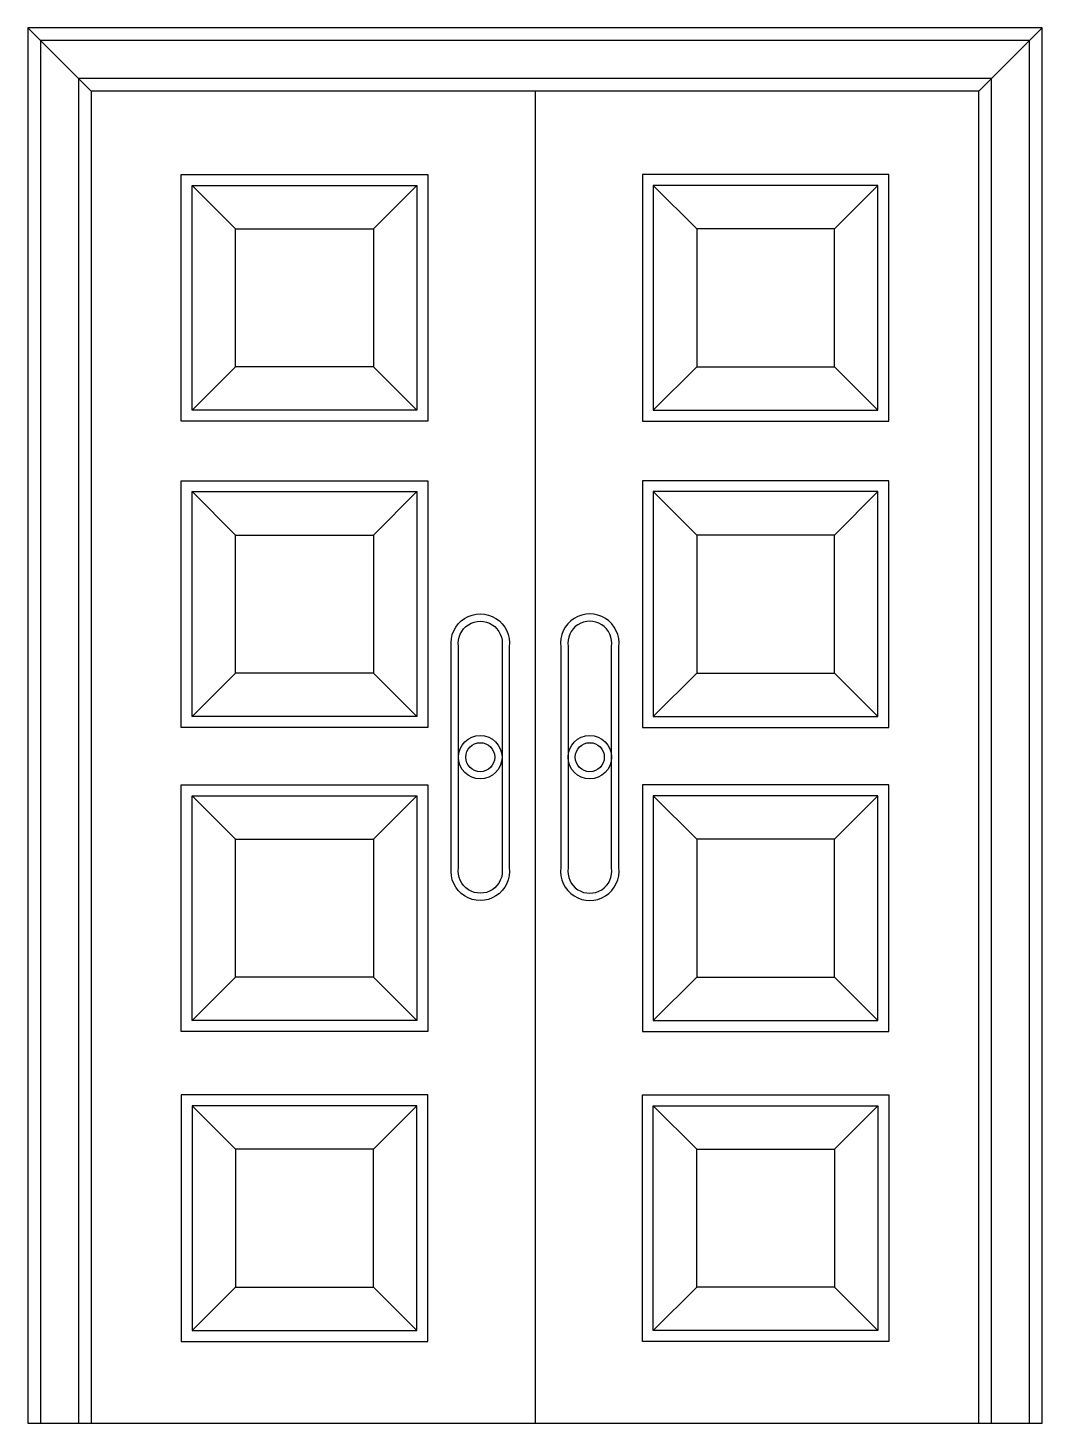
# Model space of a CAD drawing. Header units: metres. Extents: x -4632 to -3032, y -11 to 2189.
import ezdxf

# ---------------------------------------------------------------- set-up
doc = ezdxf.new("R2010")
doc.units = ezdxf.units.M
for name, color, linetype in [('2', 2, 'Continuous'), ('3', 3, 'Continuous'), ('4', 4, 'Continuous'), ('7', 7, 'Continuous')]:
    doc.layers.add(name, color=color, linetype=linetype)

msp = doc.modelspace()

# ---------------------------------------------------------------- linework, layer by layer
at = {"layer": '2'}
msp.add_line((-4631.63, -10.56), (-3031.62, -10.56), dxfattribs=at)
at = {"layer": '3'}
for p, q in [((-4531.63, 2089.44), (-4631.63, 2189.44)), ((-3131.62, 2089.44), (-3031.62, 2189.44)), ((-4372.59, 1941.03), (-4303.96, 1872.41)), ((-4086.64, 1872.41), (-4018.01, 1941.03)), ((-3576.51, 1872.41), (-3645.14, 1941.03)), ((-3290.56, 1941.03), (-3359.19, 1872.41)), ((-4372.59, 1586.46), (-4303.96, 1655.09)), ((-4086.64, 1655.09), (-4018.01, 1586.46)), ((-3576.51, 1655.09), (-3645.14, 1586.46)), ((-3290.56, 1586.46), (-3359.19, 1655.09)), ((-4372.59, 1458.17), (-4303.96, 1389.54)), ((-4086.64, 1389.54), (-4018.01, 1458.17)), ((-3576.51, 1389.54), (-3645.14, 1458.17)), ((-3290.56, 1458.17), (-3359.19, 1389.54)), ((-4372.59, 1103.6), (-4303.96, 1172.22)), ((-4086.64, 1172.22), (-4018.01, 1103.6)), ((-3576.51, 1172.22), (-3645.14, 1103.6)), ((-3290.56, 1103.6), (-3359.19, 1172.22)), ((-4372.59, 978.65), (-4303.96, 910.02)), ((-4086.64, 910.02), (-4018.01, 978.65)), ((-3576.51, 910.02), (-3645.14, 978.65)), ((-3290.56, 978.65), (-3359.19, 910.02)), ((-4372.59, 624.07), (-4303.96, 692.7)), ((-4086.64, 692.7), (-4018.01, 624.07)), ((-3576.51, 692.7), (-3645.14, 624.07)), ((-3290.56, 624.07), (-3359.19, 692.7)), ((-4372.59, 489.91), (-4303.96, 421.29)), ((-4086.64, 421.29), (-4018.01, 489.91)), ((-3576.51, 421.29), (-3645.14, 489.91)), ((-3290.56, 489.91), (-3359.19, 421.29)), ((-4372.59, 135.34), (-4303.96, 203.97)), ((-4086.64, 203.97), (-4018.01, 135.34)), ((-3576.51, 203.97), (-3645.14, 135.34)), ((-3290.56, 135.34), (-3359.19, 203.97))]:
    msp.add_line(p, q, dxfattribs=at)
for points in [[(-3051.62, -10.56), (-3051.62, 2169.44), (-4611.63, 2169.44), (-4611.63, -10.56)], [(-3111.62, -10.56), (-3111.62, 2109.44), (-4551.63, 2109.44), (-4551.63, -10.56)]]:
    msp.add_lwpolyline(points, dxfattribs=at)
for points in [[(-4372.59, 1586.46), (-4372.59, 1941.03), (-4018.01, 1941.03), (-4018.01, 1586.46)], [(-3290.56, 1586.46), (-3290.56, 1941.03), (-3645.14, 1941.03), (-3645.14, 1586.46)], [(-4372.59, 1103.6), (-4372.59, 1458.17), (-4018.01, 1458.17), (-4018.01, 1103.6)], [(-3290.56, 1103.6), (-3290.56, 1458.17), (-3645.14, 1458.17), (-3645.14, 1103.6)], [(-4372.59, 624.07), (-4372.59, 978.65), (-4018.01, 978.65), (-4018.01, 624.07)], [(-3290.56, 624.07), (-3290.56, 978.65), (-3645.14, 978.65), (-3645.14, 624.07)], [(-4372.59, 489.91), (-4372.59, 135.34), (-4018.01, 135.34), (-4018.01, 489.91)], [(-3290.56, 489.91), (-3290.56, 135.34), (-3645.14, 135.34), (-3645.14, 489.91)]]:
    msp.add_lwpolyline(points, close=True, dxfattribs=at)
for points in [[(-3952.28, 1214.11, -1.16), (-3883.65, 1214.11), (-3883.65, 864.79, -1.16), (-3952.28, 864.79)], [(-3710.87, 1214.11, 1.16), (-3779.5, 1214.11), (-3779.5, 864.79, 1.16), (-3710.87, 864.79)]]:
    msp.add_lwpolyline(points, format="xyb", close=True, dxfattribs=at)
for centre, radius in [((-3917.97, 1039.45), 34.31), ((-3917.97, 1039.45), 22.88), ((-3745.18, 1039.45), 34.31), ((-3745.18, 1039.45), 22.88)]:
    msp.add_circle(centre, radius, dxfattribs=at)
at = {"layer": '4'}
for points in [[(-3031.62, -10.56), (-3031.62, 2189.44), (-4631.63, 2189.44), (-4631.63, -10.56)], [(-3131.62, -10.56), (-3131.62, 2089.44), (-4531.63, 2089.44), (-4531.63, -10.56)]]:
    msp.add_lwpolyline(points, dxfattribs=at)
at = {"layer": '7'}
msp.add_line((-3831.57, 2089.44), (-3831.57, -10.56), dxfattribs=at)
for points in [[(-4389.74, 1569.3), (-4389.74, 1958.19), (-4000.86, 1958.19), (-4000.86, 1569.3)], [(-3273.4, 1569.3), (-3273.4, 1958.19), (-3662.29, 1958.19), (-3662.29, 1569.3)], [(-4303.96, 1655.09), (-4303.96, 1872.41), (-4086.64, 1872.41), (-4086.64, 1655.09)], [(-3359.19, 1655.09), (-3359.19, 1872.41), (-3576.51, 1872.41), (-3576.51, 1655.09)], [(-4389.74, 1086.44), (-4389.74, 1475.33), (-4000.86, 1475.33), (-4000.86, 1086.44)], [(-3273.4, 1086.44), (-3273.4, 1475.33), (-3662.29, 1475.33), (-3662.29, 1086.44)], [(-4303.96, 1172.22), (-4303.96, 1389.54), (-4086.64, 1389.54), (-4086.64, 1172.22)], [(-3359.19, 1172.22), (-3359.19, 1389.54), (-3576.51, 1389.54), (-3576.51, 1172.22)], [(-4389.74, 606.91), (-4389.74, 995.8), (-4000.86, 995.8), (-4000.86, 606.91)], [(-3273.4, 606.91), (-3273.4, 995.8), (-3662.29, 995.8), (-3662.29, 606.91)], [(-4303.96, 692.7), (-4303.96, 910.02), (-4086.64, 910.02), (-4086.64, 692.7)], [(-3359.19, 692.7), (-3359.19, 910.02), (-3576.51, 910.02), (-3576.51, 692.7)], [(-4389.74, 507.07), (-4389.74, 118.18), (-4000.86, 118.18), (-4000.86, 507.07)], [(-3273.4, 507.07), (-3273.4, 118.18), (-3662.29, 118.18), (-3662.29, 507.07)], [(-4303.96, 421.29), (-4303.96, 203.97), (-4086.64, 203.97), (-4086.64, 421.29)], [(-3359.19, 421.29), (-3359.19, 203.97), (-3576.51, 203.97), (-3576.51, 421.29)]]:
    msp.add_lwpolyline(points, close=True, dxfattribs=at)
for points in [[(-3963.72, 1213.31, -1.14), (-3872.21, 1213.31), (-3872.21, 865.6, -1.14), (-3963.72, 865.6)], [(-3699.43, 1213.31, 1.14), (-3790.94, 1213.31), (-3790.94, 865.6, 1.14), (-3699.43, 865.6)]]:
    msp.add_lwpolyline(points, format="xyb", close=True, dxfattribs=at)

doc.saveas('drawing.dxf')
